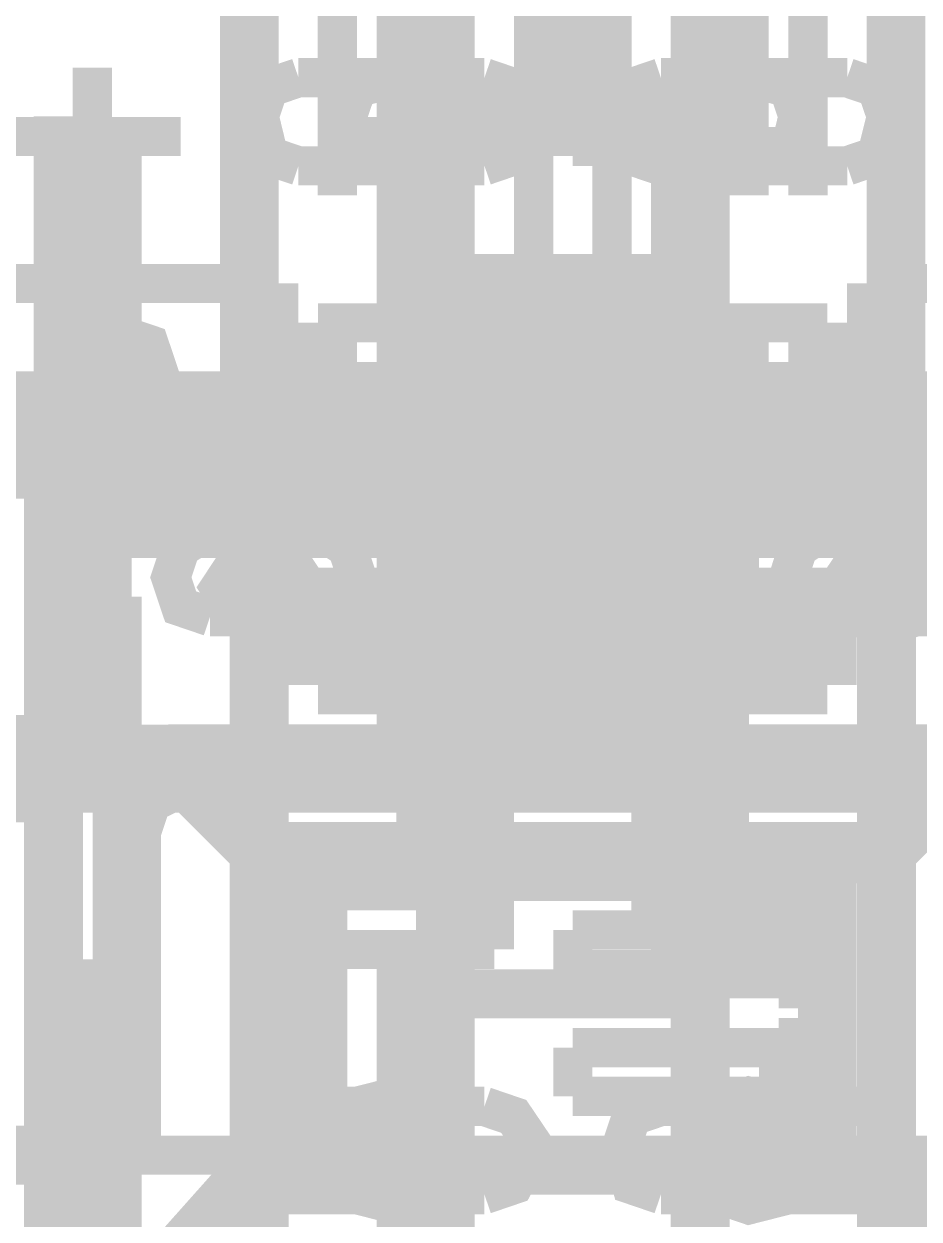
# Model space of a CAD drawing. Extents: x 0.1 to 11.6, y 0.3 to 16.2.
# Drawn here: x 8.2417 to 8.3939, y 13.2558 to 13.4592 of the extents above; entities that cross this region are included whole.
import ezdxf

# ---------------------------------------------------------------- set-up
doc = ezdxf.new("R2010")
doc.units = 0
doc.header["$MEASUREMENT"] = 0

msp = doc.modelspace()

# ---------------------------------------------------------------- linework, layer by layer
at = {"color": 0}
for points, const_width in [([(8.31332, 13.9133), (8.31332, 13.335)], 0.01), ([(8.35667, 13.335), (8.35667, 13.9133)], 0.01), ([(8.31332, 13.0566), (8.31332, 13.8717)], 0.01), ([(8.35667, 13.8717), (8.35667, 13.0566)], 0.01), ([(8.28, 13.5283), (8.28, 13.3834)], 0.01), ([(8.38997, 13.3834), (8.38997, 13.5283)], 0.01), ([(8.28168, 13.5084), (8.28168, 13.4533)], 0.00667), ([(8.38835, 13.4533), (8.38835, 13.5084)], 0.00667), ([(8.29497, 13.4817), (8.29497, 13.43)], 0.00667), ([(8.30501, 13.4817), (8.30501, 13.43)], 0.00667), ([(8.36501, 13.4817), (8.36501, 13.43)], 0.00667), ([(8.375, 13.4817), (8.375, 13.43)], 0.00667), ([(8.30501, 13.48), (8.30501, 13.43)], 0.00667), ([(8.36501, 13.48), (8.36501, 13.43)], 0.00667), ([(8.31332, 13.4783), (8.31332, 13.4283)], 0.00667), ([(8.33501, 13.4383), (8.33501, 13.4733)], 0.00667), ([(8.31332, 13.4683), (8.31332, 13.4434)], 0.00667), ([(8.32835, 13.4434), (8.32835, 13.4683)], 0.00667), ([(8.34169, 13.4434), (8.34169, 13.4683)], 0.00667), ([(8.35667, 13.4434), (8.35667, 13.4683)], 0.00667), ([(8.30501, 13.405), (8.30501, 13.455)], 0.00667), ([(8.25331, 13.4017), (8.25331, 13.4517)], 0.00667), ([(8.28836, 13.45), (8.28331, 13.4483), (8.28168, 13.4434), (8.28331, 13.4367), (8.28836, 13.435)], 0.00667), ([(8.31999, 13.45), (8.28836, 13.45)], 0.00667), ([(8.31999, 13.435), (8.32497, 13.4367), (8.32835, 13.4434), (8.32497, 13.4483), (8.31999, 13.45)], 0.00667), ([(8.34999, 13.45), (8.345, 13.4483), (8.34332, 13.4434), (8.345, 13.4367), (8.34999, 13.435)], 0.00667), ([(8.38167, 13.45), (8.34999, 13.45)], 0.00667), ([(8.38167, 13.435), (8.38667, 13.4367), (8.38835, 13.4434), (8.38667, 13.4483), (8.38167, 13.45)], 0.00667), ([(8.24669, 13.3834), (8.24669, 13.4434)], 0.00667), ([(8.31332, 13.4434), (8.35667, 13.4434)], 0.00667), ([(8.31332, 13.4434), (8.31332, 13.4167)], 0.00667), ([(8.32835, 13.4167), (8.32835, 13.4434)], 0.00667), ([(8.34169, 13.4167), (8.34169, 13.4434)], 0.00667), ([(8.35167, 13.3834), (8.35167, 13.4434)], 0.00667), ([(8.35167, 13.3834), (8.35167, 13.4434)], 0.00667), ([(8.35499, 13.4434), (8.35499, 13.3834)], 0.00667), ([(8.35499, 13.3834), (8.35499, 13.4434)], 0.00667), ([(8.35667, 13.4167), (8.35667, 13.4434)], 0.00667), ([(8.22835, 13.44), (8.26833, 13.44)], 0.00667), ([(8.29497, 13.44), (8.33501, 13.44)], 0.00667), ([(8.25836, 13.3883), (8.25836, 13.4383)], 0.00667), ([(8.33501, 13.4383), (8.37668, 13.4383)], 0.00667), ([(8.28836, 13.435), (8.31999, 13.435)], 0.00667), ([(8.34999, 13.435), (8.38167, 13.435)], 0.00667), ([(8.28168, 13.4283), (8.28168, 13.3733)], 0.00667), ([(8.38835, 13.3733), (8.38835, 13.4283)], 0.00667), ([(8.31332, 13.4167), (8.35667, 13.4167)], 0.00667), ([(8.31332, 13.4167), (8.31332, 13.385)], 0.00667), ([(8.32335, 13.4167), (8.32167, 13.415)], 0.00667), ([(8.32335, 13.4167), (8.33501, 13.4167)], 0.00667), ([(8.32835, 13.385), (8.32835, 13.4167)], 0.00667), ([(8.33501, 13.4167), (8.34668, 13.4167)], 0.00667), ([(8.34169, 13.385), (8.34169, 13.4167)], 0.00667), ([(8.34831, 13.415), (8.34668, 13.4167)], 0.00667), ([(8.35667, 13.385), (8.35667, 13.4167)], 0.00667), ([(8.24001, 13.415), (8.23665, 13.415)], 0.00667), ([(8.28168, 13.415), (8.24001, 13.415)], 0.00667), ([(8.285, 13.415), (8.28168, 13.415)], 0.00667), ([(8.285, 13.3967), (8.285, 13.415)], 0.00667), ([(8.32167, 13.415), (8.33501, 13.415)], 0.00667), ([(8.32167, 13.415), (8.32167, 13.41)], 0.00667), ([(8.33501, 13.415), (8.34831, 13.415)], 0.00667), ([(8.34831, 13.41), (8.34831, 13.415)], 0.00667), ([(8.38499, 13.3967), (8.38499, 13.415)], 0.00667), ([(8.38835, 13.415), (8.38499, 13.415)], 0.00667), ([(8.43001, 13.415), (8.38835, 13.415)], 0.00667), ([(8.32167, 13.41), (8.33501, 13.41)], 0.00667), ([(8.32335, 13.4083), (8.32335, 13.41)], 0.00667), ([(8.33501, 13.41), (8.34831, 13.41)], 0.00667), ([(8.34668, 13.41), (8.34668, 13.4083)], 0.00667), ([(8.28, 13.3817), (8.28, 13.4083)], 0.00667), ([(8.28836, 13.4083), (8.28, 13.4083)], 0.00667), ([(8.28836, 13.3817), (8.28836, 13.4083)], 0.00667), ([(8.29167, 13.3983), (8.29167, 13.4083)], 0.00667), ([(8.29167, 13.4083), (8.30501, 13.4083)], 0.00667), ([(8.30501, 13.4083), (8.36501, 13.4083)], 0.00667), ([(8.32167, 13.4083), (8.32167, 13.3983)], 0.00667), ([(8.32167, 13.4083), (8.32167, 13.3467)], 0.00667), ([(8.34831, 13.3983), (8.34831, 13.4083)], 0.00667), ([(8.34831, 13.3467), (8.34831, 13.4083)], 0.00667), ([(8.36501, 13.4083), (8.37831, 13.4083)], 0.00667), ([(8.37831, 13.3983), (8.37831, 13.4083)], 0.00667), ([(8.38167, 13.3817), (8.38167, 13.4083)], 0.00667), ([(8.38997, 13.4083), (8.38167, 13.4083)], 0.00667), ([(8.38997, 13.3817), (8.38997, 13.4083)], 0.00667), ([(8.26335, 13.3983), (8.26167, 13.4033), (8.25667, 13.405), (8.25168, 13.4033), (8.24832, 13.3983)], 0.01), ([(8.29497, 13.405), (8.29497, 13.3783)], 0.00667), ([(8.30501, 13.405), (8.30501, 13.3767)], 0.00667), ([(8.30501, 13.405), (8.30501, 13.3783)], 0.00667), ([(8.36501, 13.405), (8.36501, 13.3767)], 0.00667), ([(8.36501, 13.405), (8.36501, 13.3783)], 0.00667), ([(8.375, 13.405), (8.375, 13.3783)], 0.00667), ([(8.31332, 13.4033), (8.31332, 13.3733)], 0.00667), ([(8.33501, 13.4033), (8.33003, 13.4033)], 0.00667), ([(8.33003, 13.4033), (8.33003, 13.3933)], 0.00667), ([(8.33501, 13.4033), (8.33501, 13.3933)], 0.00667), ([(8.34, 13.4033), (8.33501, 13.4033)], 0.00667), ([(8.34, 13.4033), (8.34, 13.3933)], 0.00667), ([(8.24832, 13.3983), (8.25168, 13.3933), (8.25667, 13.3917), (8.26167, 13.3933), (8.26335, 13.3983)], 0.01), ([(8.29167, 13.3983), (8.30501, 13.3983)], 0.00667), ([(8.30501, 13.3983), (8.36501, 13.3983)], 0.00667), ([(8.36501, 13.3983), (8.37831, 13.3983)], 0.00667), ([(8.23167, 13.3967), (8.24001, 13.3967)], 0.00667), ([(8.24001, 13.3967), (8.24501, 13.3967)], 0.00667), ([(8.24001, 13.3967), (8.24001, 13.39)], 0.00667), ([(8.26497, 13.3967), (8.24501, 13.3967)], 0.00667), ([(8.25667, 13.39), (8.25667, 13.3967)], 0.00667), ([(8.25667, 13.3867), (8.25667, 13.3967)], 0.00667), ([(8.25836, 13.3867), (8.25836, 13.3967)], 0.00667), ([(8.25836, 13.39), (8.25836, 13.3967)], 0.00667), ([(8.26497, 13.3967), (8.27001, 13.3967)], 0.00667), ([(8.26833, 13.3867), (8.26833, 13.3967)], 0.00667), ([(8.28168, 13.3967), (8.27001, 13.3967)], 0.00667), ([(8.27165, 13.3867), (8.27165, 13.3967)], 0.00667), ([(8.27669, 13.39), (8.27669, 13.3967)], 0.00667), ([(8.27669, 13.39), (8.27669, 13.3967)], 0.00667), ([(8.28168, 13.3967), (8.31999, 13.3967)], 0.00667), ([(8.285, 13.385), (8.285, 13.3967)], 0.00667), ([(8.285, 13.3867), (8.285, 13.3967)], 0.00667), ([(8.28999, 13.3834), (8.28999, 13.3967)], 0.00667), ([(8.29167, 13.3867), (8.29167, 13.3967)], 0.00667), ([(8.30832, 13.3967), (8.30832, 13.3733)], 0.00667), ([(8.31168, 13.3967), (8.31168, 13.3567)], 0.00667), ([(8.31999, 13.3967), (8.32667, 13.3967)], 0.00667), ([(8.31999, 13.3933), (8.31999, 13.3967)], 0.00667), ([(8.32497, 13.385), (8.32497, 13.3967)], 0.00667), ([(8.32667, 13.3933), (8.32667, 13.3967)], 0.00667), ([(8.345, 13.3967), (8.32667, 13.3967)], 0.00667), ([(8.345, 13.3967), (8.34999, 13.3967)], 0.00667), ([(8.345, 13.3933), (8.345, 13.3967)], 0.00667), ([(8.345, 13.385), (8.345, 13.3967)], 0.00667), ([(8.34999, 13.3967), (8.38835, 13.3967)], 0.00667), ([(8.34999, 13.3933), (8.34999, 13.3967)], 0.00667), ([(8.35835, 13.3567), (8.35835, 13.3967)], 0.00667), ([(8.36165, 13.3733), (8.36165, 13.3967)], 0.00667), ([(8.37831, 13.385), (8.37831, 13.3967)], 0.00667), ([(8.37999, 13.3834), (8.37999, 13.3967)], 0.00667), ([(8.38499, 13.385), (8.38499, 13.3967)], 0.00667), ([(8.38499, 13.385), (8.38499, 13.3967)], 0.00667), ([(8.40001, 13.3967), (8.38835, 13.3967)], 0.00667), ([(8.39333, 13.39), (8.39333, 13.3967)], 0.00667), ([(8.39333, 13.3967), (8.39333, 13.39)], 0.00667), ([(8.39665, 13.3967), (8.39833, 13.3967)], 0.00667), ([(8.42165, 13.3967), (8.39665, 13.3967)], 0.00667), ([(8.24164, 13.395), (8.23167, 13.395)], 0.00667), ([(8.24669, 13.3834), (8.24501, 13.3834), (8.24333, 13.3834), (8.24333, 13.385), (8.24333, 13.3867), (8.24164, 13.3867), (8.24164, 13.3883), (8.24164, 13.39), (8.24164, 13.3917), (8.24164, 13.3933), (8.24164, 13.395)], 0.00667), ([(8.24669, 13.3867), (8.24501, 13.3867), (8.24333, 13.3867), (8.24333, 13.3883), (8.24333, 13.39), (8.24164, 13.39), (8.24164, 13.3917), (8.24164, 13.3933), (8.24164, 13.395)], 0.00667), ([(8.31168, 13.395), (8.35835, 13.395)], 0.00667), ([(8.31168, 13.395), (8.31168, 13.36)], 0.00667), ([(8.34999, 13.3933), (8.31999, 13.3933)], 0.01), ([(8.31999, 13.3834), (8.31999, 13.3933)], 0.00667), ([(8.31999, 13.3933), (8.32167, 13.3933)], 0.00667), ([(8.31999, 13.3933), (8.31999, 13.3834)], 0.00667), ([(8.32167, 13.395), (8.32167, 13.36)], 0.00667), ([(8.32335, 13.3834), (8.32335, 13.3933)], 0.01), ([(8.32335, 13.3933), (8.32497, 13.3933)], 0.00667), ([(8.34668, 13.3933), (8.32335, 13.3933)], 0.00667), ([(8.32667, 13.385), (8.32667, 13.3933)], 0.01), ([(8.34332, 13.385), (8.34332, 13.3933)], 0.01), ([(8.34668, 13.3933), (8.34668, 13.3834)], 0.01), ([(8.34668, 13.3933), (8.34831, 13.3933)], 0.00667), ([(8.34831, 13.36), (8.34831, 13.395)], 0.00667), ([(8.34999, 13.3834), (8.34999, 13.3933)], 0.00667), ([(8.34999, 13.3933), (8.35167, 13.3933)], 0.00667), ([(8.34999, 13.3834), (8.34999, 13.3933)], 0.00667), ([(8.35835, 13.36), (8.35835, 13.395)], 0.00667), ([(8.25667, 13.39), (8.24001, 13.39)], 0.00667), ([(8.24669, 13.39), (8.24669, 13.3883)], 0.00667), ([(8.24669, 13.39), (8.24669, 13.3834)], 0.00667), ([(8.25, 13.3834), (8.25, 13.39)], 0.00667), ([(8.25, 13.3817), (8.25, 13.39)], 0.00667), ([(8.25667, 13.39), (8.27669, 13.39)], 0.00667), ([(8.26167, 13.3834), (8.26167, 13.39)], 0.00667), ([(8.26167, 13.3817), (8.26167, 13.39)], 0.00667), ([(8.26335, 13.39), (8.26335, 13.3883)], 0.00667), ([(8.26665, 13.3817), (8.26665, 13.39)], 0.00667), ([(8.26665, 13.3817), (8.26665, 13.39)], 0.00667), ([(8.32167, 13.39), (8.27669, 13.39)], 0.00667), ([(8.28836, 13.3834), (8.28836, 13.39)], 0.00667), ([(8.28836, 13.3817), (8.28836, 13.39)], 0.00667), ([(8.29335, 13.39), (8.29335, 13.3883)], 0.00667), ([(8.31, 13.39), (8.31, 13.3883)], 0.00667), ([(8.31668, 13.3834), (8.31668, 13.39)], 0.00667), ([(8.31668, 13.3817), (8.31668, 13.39)], 0.00667), ([(8.39333, 13.39), (8.34831, 13.39)], 0.00667), ([(8.35335, 13.3834), (8.35335, 13.39)], 0.00667), ([(8.35335, 13.3817), (8.35335, 13.39)], 0.00667), ([(8.36003, 13.39), (8.36003, 13.3883)], 0.00667), ([(8.37668, 13.39), (8.37668, 13.3883)], 0.00667), ([(8.38167, 13.3834), (8.38167, 13.39)], 0.00667), ([(8.38167, 13.3817), (8.38167, 13.39)], 0.00667), ([(8.39333, 13.39), (8.41336, 13.39)], 0.00667), ([(8.24669, 13.3883), (8.26335, 13.3883)], 0.00667), ([(8.25, 13.3834), (8.25, 13.3883)], 0.00667), ([(8.25, 13.3883), (8.25499, 13.3883)], 0.00667), ([(8.25, 13.3883), (8.25168, 13.3883)], 0.00667), ([(8.25499, 13.3834), (8.25499, 13.3883)], 0.00667), ([(8.25499, 13.3883), (8.26167, 13.3883)], 0.00667), ([(8.285, 13.3883), (8.25667, 13.3883)], 0.00667), ([(8.25667, 13.3883), (8.25667, 13.36)], 0.00667), ([(8.26167, 13.3834), (8.26167, 13.3883)], 0.00667), ([(8.26167, 13.3883), (8.26335, 13.3883)], 0.00667), ([(8.29335, 13.3883), (8.31, 13.3883)], 0.00667), ([(8.29665, 13.3834), (8.29665, 13.3883)], 0.00667), ([(8.29665, 13.3883), (8.30165, 13.3883)], 0.00667), ([(8.29665, 13.3883), (8.29833, 13.3883)], 0.00667), ([(8.30165, 13.3834), (8.30165, 13.3883)], 0.00667), ([(8.30165, 13.3883), (8.30832, 13.3883)], 0.00667), ([(8.30832, 13.3834), (8.30832, 13.3883)], 0.00667), ([(8.30832, 13.3883), (8.31, 13.3883)], 0.00667), ([(8.36003, 13.3883), (8.31, 13.3883)], 0.00667), ([(8.36003, 13.3883), (8.37668, 13.3883)], 0.00667), ([(8.36165, 13.3834), (8.36165, 13.3883)], 0.00667), ([(8.36165, 13.3883), (8.36833, 13.3883)], 0.00667), ([(8.36333, 13.3883), (8.36501, 13.3883)], 0.00667), ([(8.36833, 13.3834), (8.36833, 13.3883)], 0.00667), ([(8.36833, 13.3883), (8.37332, 13.3883)], 0.00667), ([(8.37332, 13.3834), (8.37332, 13.3883)], 0.00667), ([(8.37332, 13.3883), (8.375, 13.3883)], 0.00667), ([(8.41336, 13.3883), (8.38499, 13.3883)], 0.00667), ([(8.23503, 13.3867), (8.28331, 13.3867)], 0.00667), ([(8.28331, 13.3867), (8.285, 13.3867)], 0.00667), ([(8.285, 13.3834), (8.285, 13.3867)], 0.00667), ([(8.29167, 13.3867), (8.285, 13.3867)], 0.00667), ([(8.32335, 13.385), (8.32667, 13.385)], 0.01), ([(8.34332, 13.385), (8.32667, 13.385)], 0.01), ([(8.34332, 13.385), (8.34668, 13.385)], 0.01), ([(8.28, 13.3834), (8.23503, 13.3834)], 0.01), ([(8.24669, 13.3834), (8.24669, 13.3817)], 0.01), ([(8.24669, 12.0933), (8.24669, 13.3834)], 0.01), ([(8.24669, 13.3817), (8.24669, 13.3733)], 0.01), ([(8.25, 13.3817), (8.24669, 13.3817)], 0.01), ([(8.24669, 13.3817), (8.42333, 13.3817)], 0.01), ([(8.25, 13.3817), (8.25, 13.3834)], 0.01), ([(8.25331, 13.3834), (8.25, 13.3834)], 0.00667), ([(8.25, 13.3834), (8.25168, 13.3834)], 0.00667), ([(8.25499, 13.3834), (8.25331, 13.3834)], 0.00667), ([(8.25836, 13.3834), (8.25499, 13.3834)], 0.00667), ([(8.26167, 13.3834), (8.25836, 13.3834)], 0.00667), ([(8.26167, 13.3817), (8.26167, 13.3834)], 0.01), ([(8.28836, 13.3817), (8.26167, 13.3817)], 0.01), ([(8.26167, 13.3834), (8.26335, 13.3834)], 0.00667), ([(8.31999, 13.3834), (8.28, 13.3834)], 0.01), ([(8.285, 13.385), (8.32335, 13.385)], 0.00667), ([(8.28836, 13.3817), (8.28836, 13.3834)], 0.01), ([(8.30003, 13.3834), (8.29665, 13.3834)], 0.00667), ([(8.29665, 13.3834), (8.29833, 13.3834)], 0.00667), ([(8.30165, 13.3834), (8.30003, 13.3834)], 0.00667), ([(8.30501, 13.3834), (8.30165, 13.3834)], 0.00667), ([(8.30832, 13.3834), (8.30501, 13.3834)], 0.00667), ([(8.30832, 13.3834), (8.31, 13.3834)], 0.00667), ([(8.31332, 13.385), (8.35667, 13.385)], 0.00667), ([(8.31332, 13.385), (8.31332, 13.3834)], 0.00667), ([(8.31332, 13.3834), (8.35667, 13.3834)], 0.00667), ([(8.31332, 13.3834), (8.31332, 13.38)], 0.00667), ([(8.31668, 13.3817), (8.31668, 13.3834)], 0.01), ([(8.35335, 13.3817), (8.31668, 13.3817)], 0.01), ([(8.32335, 13.3834), (8.31999, 13.3834)], 0.01), ([(8.34668, 13.3834), (8.32335, 13.3834)], 0.00667), ([(8.32835, 13.3834), (8.32835, 13.385)], 0.00667), ([(8.32835, 13.3817), (8.32835, 13.3834)], 0.00667), ([(8.34169, 13.3834), (8.34169, 13.385)], 0.00667), ([(8.34169, 13.3817), (8.34169, 13.3834)], 0.00667), ([(8.34999, 13.3834), (8.34668, 13.3834)], 0.01), ([(8.34668, 13.385), (8.38499, 13.385)], 0.00667), ([(8.38997, 13.3834), (8.34999, 13.3834)], 0.01), ([(8.35167, 13.3834), (8.35167, 13.3767)], 0.00667), ([(8.35167, 13.3767), (8.35167, 13.3834)], 0.00667), ([(8.35335, 13.3817), (8.35335, 13.3834)], 0.01), ([(8.35667, 13.3767), (8.35667, 13.3783), (8.35499, 13.3783), (8.35499, 13.38), (8.35499, 13.3817), (8.35499, 13.3834)], 0.00667), ([(8.35499, 13.3834), (8.35499, 13.3817), (8.35499, 13.38), (8.35499, 13.3783), (8.35667, 13.3783), (8.35667, 13.3767)], 0.00667), ([(8.35667, 13.3834), (8.35667, 13.385)], 0.00667), ([(8.35667, 13.38), (8.35667, 13.3834)], 0.00667), ([(8.36501, 13.3834), (8.36165, 13.3834)], 0.00667), ([(8.36165, 13.3834), (8.36333, 13.3834)], 0.00667), ([(8.36833, 13.3834), (8.36501, 13.3834)], 0.00667), ([(8.37169, 13.3834), (8.36833, 13.3834)], 0.00667), ([(8.36833, 13.3834), (8.37001, 13.3834)], 0.00667), ([(8.37169, 13.3834), (8.36833, 13.3834)], 0.00667), ([(8.37001, 13.3834), (8.37169, 13.3834)], 0.00667), ([(8.37001, 13.3834), (8.37169, 13.3834)], 0.00667), ([(8.38667, 13.3834), (8.37169, 13.3834)], 0.00667), ([(8.37169, 13.3834), (8.37332, 13.3834)], 0.00667), ([(8.37169, 13.3834), (8.37332, 13.3834)], 0.00667), ([(8.37332, 13.3834), (8.37169, 13.3834)], 0.00667), ([(8.37169, 13.3834), (8.37332, 13.3834)], 0.00667), ([(8.37332, 13.3834), (8.375, 13.3834)], 0.00667), ([(8.37332, 13.3834), (8.375, 13.3834)], 0.00667), ([(8.375, 13.3834), (8.37668, 13.3834)], 0.00667), ([(8.37668, 13.3834), (8.37831, 13.3834)], 0.00667), ([(8.37831, 13.3834), (8.37999, 13.3834)], 0.00667), ([(8.37999, 13.3834), (8.38167, 13.3834)], 0.00667), ([(8.37999, 13.3834), (8.38167, 13.3834)], 0.00667), ([(8.37999, 13.3834), (8.38167, 13.3834)], 0.00667), ([(8.38167, 13.3817), (8.38167, 13.3834)], 0.01), ([(8.40831, 13.3817), (8.38167, 13.3817)], 0.01), ([(8.38167, 13.3834), (8.38336, 13.3834)], 0.00667), ([(8.38167, 13.3834), (8.38336, 13.3834)], 0.00667), ([(8.38336, 13.3834), (8.38499, 13.3834)], 0.00667), ([(8.38499, 13.385), (8.43668, 13.385)], 0.00667), ([(8.38997, 13.3834), (8.38667, 13.3834)], 0.00667), ([(8.38667, 13.3834), (8.38835, 13.3834)], 0.00667), ([(8.435, 13.3834), (8.38997, 13.3834)], 0.01), ([(8.38835, 13.3834), (8.38997, 13.3834)], 0.00667), ([(8.25667, 13.3817), (8.25667, 13.3733)], 0.00667), ([(8.26833, 13.3733), (8.26833, 13.3817)], 0.00667), ([(8.27669, 13.3817), (8.27669, 13.3733)], 0.00667), ([(8.27832, 13.3817), (8.27832, 13.3783)], 0.00667), ([(8.28, 13.3817), (8.27832, 13.3817)], 0.00667), ([(8.27832, 13.3817), (8.27832, 13.3733)], 0.00667), ([(8.28836, 13.3817), (8.28, 13.3817)], 0.00667), ([(8.28836, 13.3817), (8.28999, 13.3817)], 0.00667), ([(8.28999, 13.3733), (8.28999, 13.3817)], 0.00667), ([(8.30832, 13.3817), (8.30832, 13.3733)], 0.00667), ([(8.32835, 13.3817), (8.32835, 13.3733)], 0.00667), ([(8.34169, 13.3733), (8.34169, 13.3817)], 0.00667), ([(8.36165, 13.3733), (8.36165, 13.3817)], 0.00667), ([(8.37999, 13.3817), (8.37999, 13.3733)], 0.00667), ([(8.38167, 13.3817), (8.38336, 13.3817)], 0.00667), ([(8.38997, 13.3817), (8.38167, 13.3817)], 0.00667), ([(8.38997, 13.3817), (8.39165, 13.3817)], 0.00667), ([(8.39165, 13.3817), (8.39165, 13.3783)], 0.00667), ([(8.39165, 13.3733), (8.39165, 13.3817)], 0.00667), ([(8.39333, 13.3733), (8.39333, 13.3817)], 0.00667), ([(8.30501, 13.33), (8.30501, 13.38)], 0.00667), ([(8.31332, 13.38), (8.31168, 13.3767)], 0.00667), ([(8.31332, 13.38), (8.35667, 13.38)], 0.00667), ([(8.35835, 13.3767), (8.35667, 13.38)], 0.00667), ([(8.32167, 13.3783), (8.27832, 13.3783)], 0.00667), ([(8.39165, 13.3783), (8.34831, 13.3783)], 0.00667), ([(8.24669, 13.3733), (8.42333, 13.3733)], 0.01), ([(8.25331, 13.325), (8.25331, 13.3767)], 0.00667), ([(8.28168, 13.3733), (8.28168, 13.245)], 0.01), ([(8.30501, 13.3767), (8.36501, 13.3767)], 0.00667), ([(8.30832, 13.3733), (8.30832, 13.3567)], 0.01), ([(8.31332, 13.3733), (8.31332, 13.17)], 0.01), ([(8.35667, 13.17), (8.35667, 13.3733)], 0.01), ([(8.35667, 13.3733), (8.35667, 13.3767)], 0.00667), ([(8.36165, 13.3567), (8.36165, 13.3733)], 0.01), ([(8.38835, 13.245), (8.38835, 13.3733)], 0.01), ([(8.27333, 13.3733), (8.26833, 13.37), (8.26665, 13.365), (8.26833, 13.36), (8.27333, 13.3583)], 0.00667), ([(8.29167, 13.3733), (8.27333, 13.3733)], 0.00667), ([(8.29167, 13.3583), (8.29665, 13.36), (8.29833, 13.365), (8.29665, 13.37), (8.29167, 13.3733)], 0.00667), ([(8.37831, 13.3733), (8.37332, 13.37), (8.37169, 13.365), (8.37332, 13.36), (8.37831, 13.3583)], 0.00667), ([(8.39665, 13.3733), (8.37831, 13.3733)], 0.00667), ([(8.39665, 13.3583), (8.40169, 13.36), (8.40332, 13.365), (8.40169, 13.37), (8.39665, 13.3733)], 0.00667), ([(8.32335, 13.3717), (8.32167, 13.37)], 0.00667), ([(8.32335, 13.3717), (8.34668, 13.3717)], 0.00667), ([(8.34831, 13.37), (8.34668, 13.3717)], 0.00667), ([(8.32167, 13.37), (8.34831, 13.37)], 0.00667), ([(8.32167, 13.365), (8.34831, 13.365)], 0.00667), ([(8.32335, 13.3633), (8.32335, 13.365)], 0.00667), ([(8.34668, 13.365), (8.34668, 13.3633)], 0.00667), ([(8.29167, 13.3633), (8.32167, 13.3633)], 0.00667), ([(8.29167, 13.355), (8.29167, 13.3633)], 0.00667), ([(8.32167, 13.3633), (8.32167, 13.355)], 0.00667), ([(8.34831, 13.3633), (8.37831, 13.3633)], 0.00667), ([(8.34831, 13.355), (8.34831, 13.3633)], 0.00667), ([(8.37831, 13.355), (8.37831, 13.3633)], 0.00667), ([(8.25836, 13.3117), (8.25836, 13.3617)], 0.00667), ([(8.31168, 13.36), (8.35835, 13.36)], 0.00667), ([(8.27333, 13.3583), (8.29167, 13.3583)], 0.00667), ([(8.29167, 13.355), (8.29167, 13.3467)], 0.01), ([(8.29167, 13.355), (8.30501, 13.355)], 0.01), ([(8.30501, 13.355), (8.31332, 13.355)], 0.01), ([(8.30832, 13.3567), (8.31332, 13.3567)], 0.01), ([(8.31332, 13.3567), (8.35667, 13.3567)], 0.00667), ([(8.35667, 13.3567), (8.36165, 13.3567)], 0.01), ([(8.35667, 13.355), (8.36501, 13.355)], 0.01), ([(8.36501, 13.355), (8.37831, 13.355)], 0.01), ([(8.37831, 13.355), (8.37831, 13.3467)], 0.01), ([(8.37831, 13.3583), (8.39665, 13.3583)], 0.00667), ([(8.29167, 13.355), (8.32167, 13.355)], 0.00667), ([(8.31332, 13.355), (8.35667, 13.355)], 0.00667), ([(8.32167, 13.355), (8.32167, 13.3467)], 0.00667), ([(8.34831, 13.355), (8.37831, 13.355)], 0.00667), ([(8.34831, 13.3467), (8.34831, 13.355)], 0.00667), ([(8.30832, 13.3533), (8.35667, 13.3533)], 0.00667), ([(8.30832, 13.3533), (8.30832, 13.3133)], 0.00667), ([(8.31168, 13.3533), (8.31168, 13.3133)], 0.00667), ([(8.31168, 13.3533), (8.31168, 13.3133)], 0.00667), ([(8.35667, 13.3533), (8.36165, 13.3533)], 0.00667), ([(8.35835, 13.3133), (8.35835, 13.3533)], 0.00667), ([(8.35835, 13.3133), (8.35835, 13.3533)], 0.00667), ([(8.36165, 13.3133), (8.36165, 13.3533)], 0.00667), ([(8.29167, 13.3467), (8.30501, 13.3467)], 0.01), ([(8.30501, 13.3467), (8.31332, 13.3467)], 0.01), ([(8.31332, 13.3467), (8.35667, 13.3467)], 0.00667), ([(8.32167, 13.3467), (8.32167, 13.3033)], 0.00667), ([(8.32167, 13.3467), (8.32335, 13.3467)], 0.00667), ([(8.32167, 13.3467), (8.32167, 13.3133)], 0.00667), ([(8.34831, 13.3033), (8.34831, 13.3467)], 0.00667), ([(8.34831, 13.3467), (8.34999, 13.3467)], 0.00667), ([(8.34831, 13.3133), (8.34831, 13.3467)], 0.00667), ([(8.35667, 13.3467), (8.36501, 13.3467)], 0.01), ([(8.36501, 13.3467), (8.37831, 13.3467)], 0.01), ([(8.31332, 13.34), (8.33501, 13.34)], 0.00667), ([(8.31332, 13.34), (8.315, 13.3383)], 0.00667), ([(8.33501, 13.34), (8.35667, 13.34)], 0.00667), ([(8.35499, 13.3383), (8.35667, 13.34)], 0.00667), ([(8.09999, 13.3366), (8.24669, 13.3366)], 0.01), ([(8.24669, 13.3366), (8.27333, 13.3366)], 0.00667), ([(8.27001, 13.335), (8.26833, 13.335), (8.26665, 13.3333), (8.26833, 13.3317)], 0.01), ([(8.27001, 13.335), (8.33333, 13.335)], 0.01), ([(8.29833, 13.3366), (8.32497, 13.3366)], 0.00667), ([(8.30832, 13.3366), (8.30832, 13.3283)], 0.00667), ([(8.315, 13.3383), (8.33501, 13.3383)], 0.00667), ([(8.32497, 13.3366), (8.37001, 13.3366)], 0.00667), ([(8.33333, 13.335), (8.40169, 13.335)], 0.01), ([(8.33501, 13.3383), (8.35499, 13.3383)], 0.00667), ([(8.36165, 13.3283), (8.36165, 13.3366)], 0.00667), ([(8.37001, 13.3283), (8.37001, 13.3366)], 0.00667), ([(8.04497, 13.3333), (8.24669, 13.3333)], 0.01), ([(8.31332, 13.335), (8.31332, 13.3033)], 0.00667), ([(8.31332, 13.335), (8.31332, 13.3033)], 0.00667), ([(8.35667, 13.305), (8.35667, 13.335)], 0.00667), ([(8.35667, 13.3066), (8.35667, 13.335)], 0.00667), ([(8.24669, 13.3333), (8.26665, 13.3333)], 0.00667), ([(8.26665, 13.3333), (8.25999, 13.33), (8.25667, 13.3217)], 0.00667), ([(8.25667, 13.3333), (8.25667, 13.2833)], 0.00667), ([(8.26665, 13.3333), (8.32167, 13.3333)], 0.00667), ([(8.26833, 13.3317), (8.28168, 13.3184)], 0.01), ([(8.34831, 13.3333), (8.40332, 13.3333)], 0.00667), ([(8.38835, 13.3184), (8.40169, 13.3317)], 0.01), ([(8.09999, 13.3283), (8.24669, 13.3283)], 0.01), ([(8.26665, 13.3283), (8.20665, 13.3283)], 0.00667), ([(8.24669, 13.3283), (8.27333, 13.3283)], 0.00667), ([(8.26665, 13.3283), (8.26335, 13.3267), (8.26167, 13.3217)], 0.00667), ([(8.32167, 13.3283), (8.26665, 13.3283)], 0.00667), ([(8.29833, 13.3283), (8.32497, 13.3283)], 0.00667), ([(8.32497, 13.3283), (8.37001, 13.3283)], 0.00667), ([(8.40332, 13.3283), (8.34831, 13.3283)], 0.00667), ([(8.26167, 13.2667), (8.26167, 13.3217)], 0.00667), ([(8.38835, 13.3184), (8.28168, 13.3184)], 0.01), ([(8.29167, 13.315), (8.28999, 13.3167), (8.28999, 13.3184)], 0.01), ([(8.37999, 13.3184), (8.37999, 13.3167), (8.37831, 13.315)], 0.01), ([(8.29167, 13.315), (8.29167, 13.2667)], 0.01), ([(8.37831, 13.3083), (8.37831, 13.315)], 0.01), ([(8.30832, 13.3133), (8.35667, 13.3133)], 0.00667), ([(8.35667, 13.3133), (8.36165, 13.3133)], 0.00667), ([(8.29167, 13.3117), (8.32167, 13.3117)], 0.00667), ([(8.29167, 13.3117), (8.29167, 13.3017)], 0.00667), ([(8.32167, 13.3117), (8.32167, 13.3017)], 0.00667), ([(8.34831, 13.3117), (8.37831, 13.3117)], 0.00667), ([(8.34831, 13.3017), (8.34831, 13.3117)], 0.00667), ([(8.37831, 13.295), (8.37831, 13.2967), (8.37831, 13.2983), (8.37831, 13.3), (8.37831, 13.3017), (8.37831, 13.3033), (8.37831, 13.305), (8.37831, 13.3066), (8.37831, 13.3083)], 0.01), ([(8.37831, 13.3117), (8.37831, 13.3017)], 0.00667), ([(8.37001, 13.3066), (8.37001, 13.3083)], 0.00667), ([(8.37001, 13.3083), (8.37169, 13.3083)], 0.00667), ([(8.37001, 13.3083), (8.37169, 13.3083)], 0.00667), ([(8.37001, 13.3083), (8.37001, 13.3066)], 0.00667), ([(8.37831, 13.3083), (8.37001, 13.3083)], 0.00667), ([(8.35667, 13.305), (8.35667, 13.3066)], 0.00667), ([(8.35667, 13.3066), (8.35835, 13.3066)], 0.00667), ([(8.35667, 13.3066), (8.35667, 13.305)], 0.00667), ([(8.37001, 13.3066), (8.35667, 13.3066)], 0.00667), ([(8.37001, 13.305), (8.37001, 13.3066)], 0.00667), ([(8.37001, 13.3066), (8.37169, 13.3066)], 0.00667), ([(8.37001, 13.3066), (8.37169, 13.3066)], 0.00667), ([(8.37001, 13.3066), (8.37001, 13.305)], 0.00667), ([(8.37001, 13.305), (8.37001, 13.3066)], 0.00667), ([(8.37001, 13.3066), (8.37169, 13.3066)], 0.00667), ([(8.37001, 13.3066), (8.37001, 13.305)], 0.00667), ([(8.33501, 13.305), (8.33664, 13.305)], 0.00667), ([(8.33501, 13.305), (8.33664, 13.305)], 0.00667), ([(8.33501, 13.305), (8.33501, 13.3033)], 0.00667), ([(8.33501, 13.3033), (8.33501, 13.305)], 0.00667), ([(8.33501, 13.305), (8.33664, 13.305)], 0.00667), ([(8.33501, 13.305), (8.33664, 13.305)], 0.00667), ([(8.35667, 13.305), (8.33501, 13.305)], 0.00667), ([(8.35667, 13.2983), (8.35667, 13.3), (8.35667, 13.3017), (8.35667, 13.3033), (8.35667, 13.305)], 0.00667), ([(8.35667, 13.305), (8.35667, 13.3033), (8.35667, 13.3017), (8.35667, 13.3), (8.35667, 13.2983)], 0.00667), ([(8.35667, 13.305), (8.35835, 13.305)], 0.00667), ([(8.35667, 13.305), (8.35835, 13.305)], 0.00667), ([(8.35667, 13.305), (8.35835, 13.305)], 0.00667), ([(8.35667, 13.305), (8.35667, 13.3033)], 0.00667), ([(8.37001, 13.3033), (8.37001, 13.305)], 0.00667), ([(8.37001, 13.305), (8.37169, 13.305)], 0.00667), ([(8.37001, 13.305), (8.37169, 13.305)], 0.00667), ([(8.37001, 13.305), (8.37001, 13.3033)], 0.00667), ([(8.37001, 13.3033), (8.37001, 13.305)], 0.00667), ([(8.37001, 13.305), (8.37169, 13.305)], 0.00667), ([(8.37001, 13.305), (8.37169, 13.305)], 0.00667), ([(8.37001, 13.305), (8.37169, 13.305)], 0.00667), ([(8.37001, 13.305), (8.37169, 13.305)], 0.00667), ([(8.37001, 13.305), (8.37001, 13.3033)], 0.00667), ([(8.30501, 13.275), (8.30501, 13.3033)], 0.00667), ([(8.32167, 13.3017), (8.32167, 13.3033)], 0.00667), ([(8.33501, 13.3033), (8.33664, 13.3033)], 0.00667), ([(8.33501, 13.3033), (8.33501, 13.3017)], 0.00667), ([(8.33501, 13.3017), (8.33501, 13.3033)], 0.00667), ([(8.33501, 13.3033), (8.33664, 13.3033)], 0.00667), ([(8.34831, 13.3033), (8.34831, 13.3017)], 0.00667), ([(8.35667, 13.3033), (8.35667, 13.3017)], 0.00667), ([(8.37001, 13.3017), (8.37001, 13.3033)], 0.00667), ([(8.37001, 13.3033), (8.37001, 13.3017)], 0.00667), ([(8.37001, 13.3017), (8.37001, 13.3033)], 0.00667), ([(8.37001, 13.3033), (8.37001, 13.3017)], 0.00667), ([(8.25331, 13.25), (8.25331, 13.3)], 0.00667), ([(8.29167, 13.3017), (8.32167, 13.3017)], 0.00667), ([(8.33501, 13.3017), (8.33664, 13.3017)], 0.00667), ([(8.33501, 13.3017), (8.33501, 13.3)], 0.00667), ([(8.33501, 13.3), (8.33501, 13.3017)], 0.00667), ([(8.33501, 13.3017), (8.33664, 13.3017)], 0.00667), ([(8.33501, 13.3), (8.33664, 13.3)], 0.00667), ([(8.33501, 13.3), (8.33501, 13.2983)], 0.00667), ([(8.33501, 13.2983), (8.33501, 13.3)], 0.00667), ([(8.33501, 13.3), (8.33664, 13.3)], 0.00667), ([(8.34831, 13.3017), (8.37831, 13.3017)], 0.00667), ([(8.35667, 13.3017), (8.35667, 13.3)], 0.00667), ([(8.35667, 13.2983), (8.35667, 13.3)], 0.00667), ([(8.35667, 13.3), (8.35667, 13.2983)], 0.00667), ([(8.37001, 13.3), (8.37001, 13.3017)], 0.00667), ([(8.37001, 13.3017), (8.37001, 13.3)], 0.00667), ([(8.37001, 13.3), (8.37001, 13.3017)], 0.00667), ([(8.37001, 13.3017), (8.37169, 13.3017)], 0.00667), ([(8.37001, 13.3017), (8.37169, 13.3017)], 0.00667), ([(8.37001, 13.3017), (8.37001, 13.3)], 0.00667), ([(8.37001, 13.2983), (8.37001, 13.3)], 0.00667), ([(8.37001, 13.3), (8.37001, 13.2983)], 0.00667), ([(8.37001, 13.2983), (8.37001, 13.3)], 0.00667), ([(8.37001, 13.3), (8.37001, 13.2983)], 0.00667), ([(8.33501, 13.2983), (8.33664, 13.2983)], 0.00667), ([(8.33501, 13.2983), (8.33664, 13.2983)], 0.00667), ([(8.33501, 13.2983), (8.33664, 13.2983)], 0.00667), ([(8.33501, 13.2983), (8.35667, 13.2983)], 0.00667), ([(8.35667, 13.2983), (8.35835, 13.2983)], 0.00667), ([(8.35667, 13.2983), (8.35835, 13.2983)], 0.00667), ([(8.35667, 13.2983), (8.35667, 13.2967)], 0.00667), ([(8.35667, 13.2833), (8.35667, 13.2983)], 0.00667), ([(8.37001, 13.2967), (8.37001, 13.2983)], 0.00667), ([(8.37001, 13.2983), (8.37169, 13.2983)], 0.00667), ([(8.37001, 13.2983), (8.37169, 13.2983)], 0.00667), ([(8.37001, 13.2983), (8.37001, 13.2967)], 0.00667), ([(8.37001, 13.2967), (8.37001, 13.2983)], 0.00667), ([(8.37001, 13.2983), (8.37169, 13.2983)], 0.00667), ([(8.37001, 13.2983), (8.37169, 13.2983)], 0.00667), ([(8.37001, 13.2983), (8.37169, 13.2983)], 0.00667), ([(8.37001, 13.2983), (8.37169, 13.2983)], 0.00667), ([(8.37001, 13.2983), (8.37001, 13.2967)], 0.00667), ([(8.35667, 13.2967), (8.35835, 13.2967)], 0.00667), ([(8.35667, 13.285), (8.35667, 13.2967)], 0.00667), ([(8.35667, 13.2967), (8.37001, 13.2967)], 0.00667), ([(8.37001, 13.295), (8.37001, 13.2967)], 0.00667), ([(8.37001, 13.2967), (8.37169, 13.2967)], 0.00667), ([(8.37001, 13.2967), (8.37169, 13.2967)], 0.00667), ([(8.37001, 13.2967), (8.37001, 13.295)], 0.00667), ([(8.37831, 13.2867), (8.37831, 13.295)], 0.01), ([(8.31332, 13.295), (8.35667, 13.295)], 0.00667), ([(8.31332, 13.295), (8.315, 13.2933)], 0.00667), ([(8.35499, 13.2933), (8.35667, 13.295)], 0.00667), ([(8.37001, 13.295), (8.37169, 13.295)], 0.00667), ([(8.37001, 13.295), (8.37169, 13.295)], 0.00667), ([(8.37001, 13.295), (8.37831, 13.295)], 0.00667), ([(8.315, 13.2933), (8.35499, 13.2933)], 0.00667), ([(8.37831, 13.275), (8.37831, 13.2767), (8.37831, 13.2783), (8.37831, 13.28), (8.37831, 13.2817), (8.37831, 13.2833), (8.37831, 13.285), (8.37831, 13.2867)], 0.01), ([(8.25836, 13.2367), (8.25836, 13.2867)], 0.00667), ([(8.37001, 13.285), (8.37001, 13.2867)], 0.00667), ([(8.37001, 13.2867), (8.37169, 13.2867)], 0.00667), ([(8.37001, 13.2867), (8.37169, 13.2867)], 0.00667), ([(8.37001, 13.2867), (8.37169, 13.2867)], 0.00667), ([(8.37001, 13.2867), (8.37169, 13.2867)], 0.00667), ([(8.37001, 13.2867), (8.37001, 13.285)], 0.00667), ([(8.37831, 13.2867), (8.37001, 13.2867)], 0.00667), ([(8.33501, 13.285), (8.33501, 13.2833)], 0.00667), ([(8.33501, 13.2833), (8.33501, 13.285)], 0.00667), ([(8.35667, 13.285), (8.33501, 13.285)], 0.00667), ([(8.35667, 13.2767), (8.35667, 13.2783), (8.35667, 13.28), (8.35667, 13.2817), (8.35667, 13.2833), (8.35667, 13.285), (8.35667, 13.2833)], 0.00667), ([(8.35667, 13.2833), (8.35667, 13.285)], 0.00667), ([(8.35667, 13.285), (8.35835, 13.285)], 0.00667), ([(8.35667, 13.285), (8.35835, 13.285)], 0.00667), ([(8.35667, 13.285), (8.35835, 13.285)], 0.00667), ([(8.35667, 13.285), (8.35667, 13.2833)], 0.00667), ([(8.37001, 13.285), (8.35667, 13.285)], 0.00667), ([(8.37001, 13.2833), (8.37001, 13.285)], 0.00667), ([(8.37001, 13.285), (8.37169, 13.285)], 0.00667), ([(8.37001, 13.285), (8.37169, 13.285)], 0.00667), ([(8.37001, 13.285), (8.37001, 13.2833)], 0.00667), ([(8.37001, 13.2833), (8.37001, 13.285)], 0.00667), ([(8.37001, 13.285), (8.37169, 13.285)], 0.00667), ([(8.37001, 13.285), (8.37169, 13.285)], 0.00667), ([(8.37001, 13.285), (8.37169, 13.285)], 0.00667), ([(8.37001, 13.285), (8.37001, 13.2833)], 0.00667), ([(8.33501, 13.2833), (8.33664, 13.2833)], 0.00667), ([(8.33501, 13.2833), (8.33664, 13.2833)], 0.00667), ([(8.33501, 13.2833), (8.33501, 13.2817)], 0.00667), ([(8.33501, 13.2817), (8.33501, 13.2833)], 0.00667), ([(8.33501, 13.2833), (8.33664, 13.2833)], 0.00667), ([(8.33501, 13.2833), (8.33664, 13.2833)], 0.00667), ([(8.33501, 13.2817), (8.33664, 13.2817)], 0.00667), ([(8.33501, 13.2817), (8.33501, 13.28)], 0.00667), ([(8.33501, 13.28), (8.33501, 13.2817)], 0.00667), ([(8.33501, 13.2817), (8.33664, 13.2817)], 0.00667), ([(8.35667, 13.2833), (8.35667, 13.2817), (8.35667, 13.28), (8.35667, 13.2783), (8.35667, 13.2767)], 0.00667), ([(8.35667, 13.2833), (8.35835, 13.2833)], 0.00667), ([(8.35667, 13.2833), (8.35667, 13.2817)], 0.00667), ([(8.35667, 13.2817), (8.35667, 13.28)], 0.00667), ([(8.37001, 13.2817), (8.37001, 13.2833)], 0.00667), ([(8.37001, 13.2833), (8.37001, 13.2817)], 0.00667), ([(8.37001, 13.2817), (8.37001, 13.2833)], 0.00667), ([(8.37001, 13.2833), (8.37169, 13.2833)], 0.00667), ([(8.37001, 13.2833), (8.37169, 13.2833)], 0.00667), ([(8.37001, 13.2833), (8.37001, 13.2817)], 0.00667), ([(8.37001, 13.28), (8.37001, 13.2817)], 0.00667), ([(8.37001, 13.2817), (8.37001, 13.28)], 0.00667), ([(8.37001, 13.28), (8.37001, 13.2817)], 0.00667), ([(8.37001, 13.2817), (8.37169, 13.2817)], 0.00667), ([(8.37001, 13.2817), (8.37169, 13.2817)], 0.00667), ([(8.37001, 13.2817), (8.37001, 13.28)], 0.00667), ([(8.33501, 13.28), (8.33501, 13.2783)], 0.00667), ([(8.33501, 13.2783), (8.33501, 13.28)], 0.00667), ([(8.35667, 13.28), (8.35835, 13.28)], 0.00667), ([(8.35667, 13.28), (8.35667, 13.2783)], 0.00667), ([(8.37001, 13.2783), (8.37001, 13.28)], 0.00667), ([(8.37001, 13.28), (8.37169, 13.28)], 0.00667), ([(8.37001, 13.28), (8.37169, 13.28)], 0.00667), ([(8.37001, 13.28), (8.37001, 13.2783)], 0.00667), ([(8.37001, 13.2783), (8.37001, 13.28)], 0.00667), ([(8.37001, 13.28), (8.37001, 13.2783)], 0.00667), ([(8.31332, 13.2783), (8.31332, 13.2467)], 0.00667), ([(8.31332, 13.2783), (8.31332, 13.2467)], 0.00667), ([(8.33501, 13.2783), (8.33664, 13.2783)], 0.00667), ([(8.33501, 13.2783), (8.33664, 13.2783)], 0.00667), ([(8.33501, 13.2783), (8.33501, 13.2767)], 0.00667), ([(8.33501, 13.2767), (8.33501, 13.2783)], 0.00667), ([(8.33501, 13.2783), (8.33664, 13.2783)], 0.00667), ([(8.33501, 13.2783), (8.33664, 13.2783)], 0.00667), ([(8.35667, 13.2767), (8.35667, 13.2783)], 0.00667), ([(8.35667, 13.2783), (8.35667, 13.2767)], 0.00667), ([(8.37001, 13.2767), (8.37001, 13.2783)], 0.00667), ([(8.37001, 13.2783), (8.37001, 13.2767)], 0.00667), ([(8.37001, 13.2767), (8.37001, 13.2783)], 0.00667), ([(8.37001, 13.2783), (8.37169, 13.2783)], 0.00667), ([(8.37001, 13.2783), (8.37169, 13.2783)], 0.00667), ([(8.37001, 13.2783), (8.37001, 13.2767)], 0.00667), ([(8.30501, 13.26), (8.30501, 13.275)], 0.01), ([(8.33501, 13.2767), (8.33664, 13.2767)], 0.00667), ([(8.33501, 13.2767), (8.35667, 13.2767)], 0.00667), ([(8.35667, 13.2767), (8.35835, 13.2767)], 0.00667), ([(8.35667, 13.2767), (8.35835, 13.2767)], 0.00667), ([(8.35667, 13.2767), (8.35835, 13.2767)], 0.00667), ([(8.35667, 13.2467), (8.35667, 13.2767)], 0.00667), ([(8.35667, 13.2467), (8.35667, 13.2767)], 0.00667), ([(8.35667, 13.2767), (8.37001, 13.2767)], 0.00667), ([(8.37001, 13.275), (8.37001, 13.2767)], 0.00667), ([(8.37001, 13.2767), (8.37169, 13.2767)], 0.00667), ([(8.37001, 13.2767), (8.37169, 13.2767)], 0.00667), ([(8.37001, 13.2767), (8.37001, 13.275)], 0.00667), ([(8.37001, 13.2767), (8.37169, 13.2767)], 0.00667), ([(8.37001, 13.2767), (8.37169, 13.2767)], 0.00667), ([(8.37001, 13.2767), (8.37169, 13.2767)], 0.00667), ([(8.37001, 13.2767), (8.37169, 13.2767)], 0.00667), ([(8.37831, 13.2667), (8.37831, 13.275)], 0.01), ([(8.28168, 13.2717), (8.28168, 13.2683), (8.28168, 13.2633)], 0.01), ([(8.28836, 13.275), (8.285, 13.275), (8.28168, 13.2717)], 0.00667), ([(8.28836, 13.275), (8.31999, 13.275)], 0.00667), ([(8.31999, 13.26), (8.32497, 13.2617), (8.32835, 13.2683), (8.32497, 13.2733), (8.31999, 13.275)], 0.00667), ([(8.34999, 13.275), (8.345, 13.2733), (8.34332, 13.2683), (8.345, 13.2617), (8.34999, 13.26)], 0.00667), ([(8.34999, 13.275), (8.38167, 13.275)], 0.00667), ([(8.37001, 13.275), (8.37169, 13.275)], 0.00667), ([(8.37001, 13.275), (8.37169, 13.275)], 0.00667), ([(8.37001, 13.275), (8.37169, 13.275)], 0.00667), ([(8.37001, 13.275), (8.37169, 13.275)], 0.00667), ([(8.37001, 13.275), (8.37831, 13.275)], 0.00667), ([(8.38835, 13.2717), (8.38499, 13.275), (8.38167, 13.275)], 0.00667), ([(8.38835, 13.2633), (8.38835, 13.2683), (8.38835, 13.2717)], 0.01), ([(8.04497, 13.2667), (8.24669, 13.2667)], 0.01), ([(8.28999, 13.265), (8.29167, 13.2667)], 0.01), ([(8.37831, 13.2667), (8.37999, 13.265)], 0.01), ([(8.24669, 13.2667), (8.25667, 13.2667)], 0.00667), ([(8.25667, 13.2667), (8.26167, 13.2667)], 0.00667), ([(8.26167, 13.2667), (8.32167, 13.2667)], 0.00667), ([(8.28168, 13.265), (8.26833, 13.25)], 0.01), ([(8.38835, 13.265), (8.28168, 13.265)], 0.01), ([(8.34831, 13.2667), (8.40831, 13.2667)], 0.00667), ([(8.40169, 13.25), (8.38835, 13.265)], 0.01), ([(8.28168, 13.2633), (8.285, 13.26), (8.28836, 13.26)], 0.00667), ([(8.38167, 13.26), (8.38499, 13.26), (8.38835, 13.2633)], 0.00667), ([(8.28836, 13.26), (8.31999, 13.26)], 0.00667), ([(8.30501, 13.23), (8.30501, 13.26)], 0.00667), ([(8.34999, 13.26), (8.38167, 13.26)], 0.00667), ([(8.25667, 13.2584), (8.25667, 13.23)], 0.00667)]:
    msp.add_lwpolyline(points, dxfattribs=dict(at, const_width=const_width))
for points, const_width in [([(8.30501, 13.435), (8.31, 13.4367), (8.31168, 13.4434), (8.31, 13.4483), (8.30501, 13.45), (8.29833, 13.4483), (8.29665, 13.4434), (8.29833, 13.4367), (8.30501, 13.435)], 0.00667), ([(8.36501, 13.435), (8.37169, 13.4367), (8.37332, 13.4434), (8.37169, 13.4483), (8.36501, 13.45), (8.36003, 13.4483), (8.35835, 13.4434), (8.36003, 13.4367), (8.36501, 13.435)], 0.00667), ([(8.28168, 13.3567), (8.28668, 13.3583), (8.28999, 13.3633), (8.28668, 13.3683), (8.28168, 13.37), (8.27832, 13.3683), (8.27501, 13.3633), (8.27832, 13.3583), (8.28168, 13.3567)], 0.00667), ([(8.38835, 13.3567), (8.39333, 13.3583), (8.39501, 13.3633), (8.39333, 13.3683), (8.38835, 13.37), (8.38336, 13.3683), (8.37999, 13.3633), (8.38336, 13.3583), (8.38835, 13.3567)], 0.00667), ([(8.30501, 13.26), (8.31, 13.2617), (8.31168, 13.2683), (8.31, 13.2733), (8.30501, 13.275), (8.29833, 13.2733), (8.29665, 13.2683), (8.29833, 13.2617), (8.30501, 13.26)], 0.01), ([(8.36501, 13.26), (8.37169, 13.2617), (8.37332, 13.2683), (8.37169, 13.2733), (8.36501, 13.275), (8.36003, 13.2733), (8.35835, 13.2683), (8.36003, 13.2617), (8.36501, 13.26)], 0.01)]:
    msp.add_lwpolyline(points, close=True, dxfattribs=dict(at, const_width=const_width))

doc.saveas('drawing.dxf')
